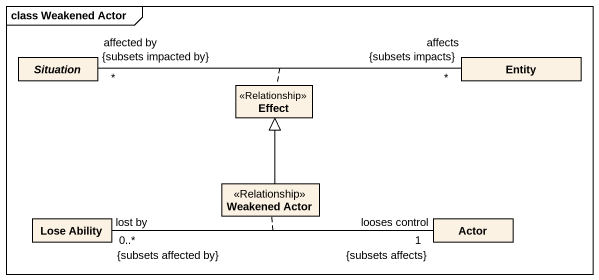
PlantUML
@startuml
mainframe class Weakened Actor
hide circle
hide empty members
abstract class Situation
class "Entity" as Entity_
class Effect <<Relationship>>
class "Weakened Actor" as Weakened_Actor <<Relationship>>
class "Lose Ability" as Lose_Ability
class "Actor" as Actor_
Situation "affected by\n*\n{subsets impacted by}" -right- "affects\n*\n{subsets impacts}" Entity_
(Situation, Entity_) .. Effect
Weakened_Actor -up-|> Effect
Lose_Ability "lost by\n0..*\n{subsets affected by}" -right- "looses control\n1\n{subsets affects}" Actor_
(Lose_Ability, Actor_) .. Weakened_Actor
@enduml
